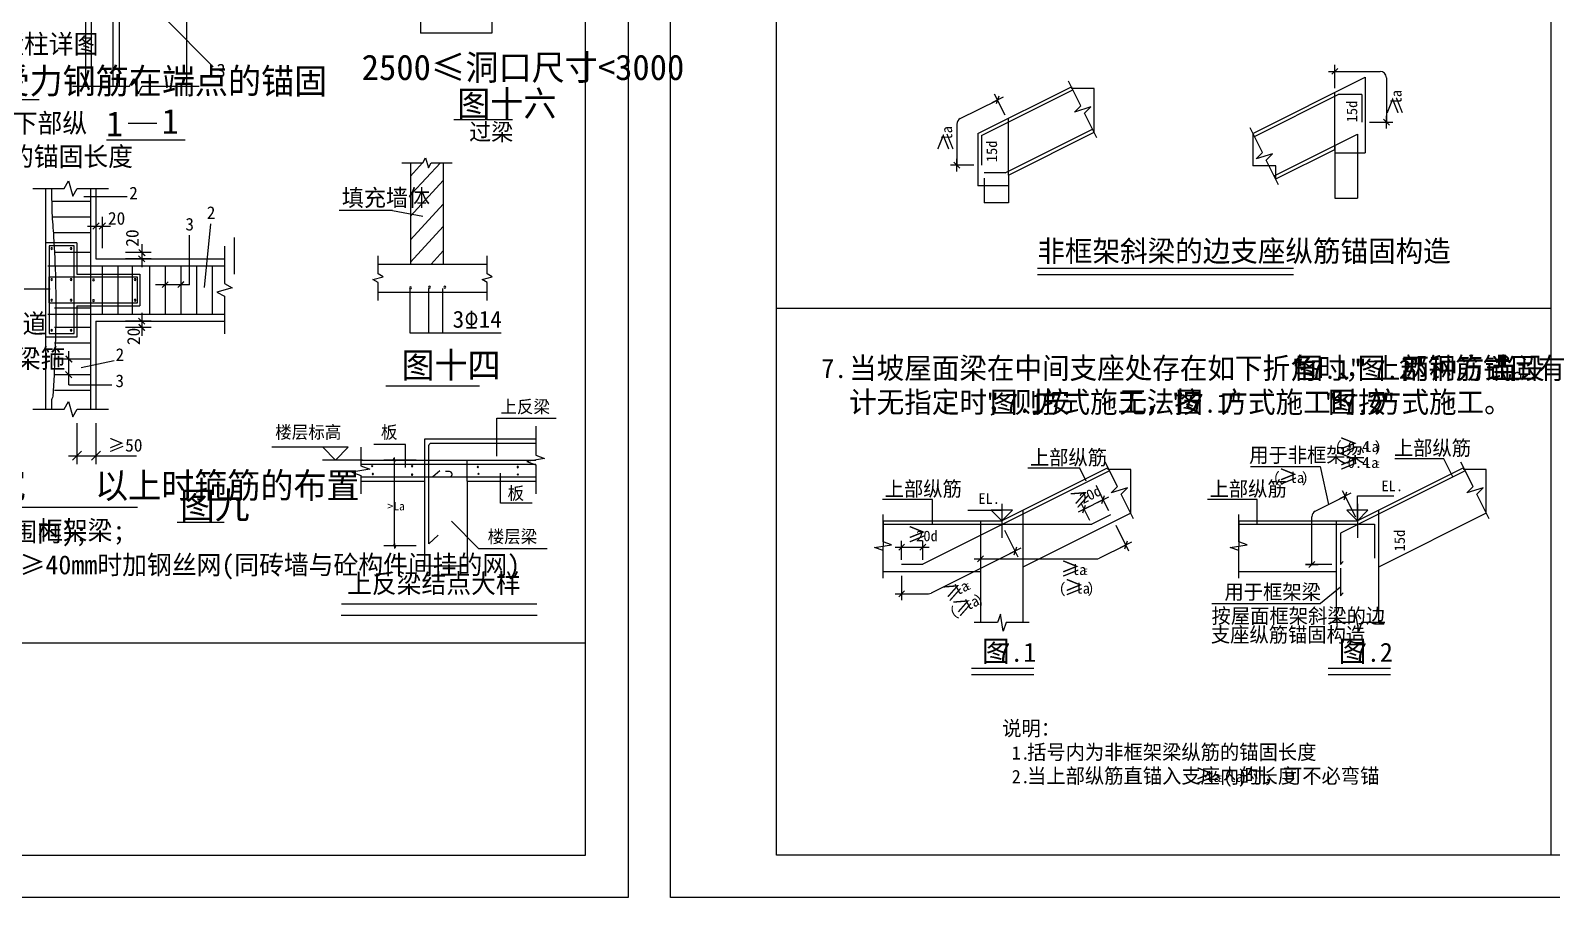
# Model space of a CAD drawing. Header units: metres. Extents: x 353221 to 519218, y 576917 to 745385.
# Drawn here: x 415635 to 451514, y 576917 to 597370 of the extents above; entities that cross this region are included whole.
import ezdxf

# ---------------------------------------------------------------- set-up
doc = ezdxf.new("R2010")
doc.units = ezdxf.units.M
doc.layers.add('DIM', color=3, linetype='Continuous')
doc.layers.add('PUB_TITLE', color=4, linetype='Continuous')
doc.dimstyles.get("Standard").update_dxf_attribs({"dimtxt": 2.5, "dimasz": 2.5, "dimexe": 1.25, "dimexo": 0.625, "dimtad": 1, "dimcen": 2.5, "dimazin": 3, "dimtfac": 1, "dimtmove": 0, "dimatfit": 3})

# ---------------------------------------------------------------- blocks, each defined once
blk = doc.blocks.new('_DIMX')
blk.add_line((-150, 0), (150, 0))
blk.add_lwpolyline([(-70, -70), (70, 70)])
blk = doc.blocks.new('TICK')
at = {"layer": 'DIM'}
blk.add_lwpolyline([(-70.71, -70.71), (70.71, 70.71)], dxfattribs=at)
blk = doc.blocks.new('_CLOSEDFILLED')
at = {"color": 0, "linetype": 'BYBLOCK'}
blk.add_solid([(-1, 0), (0, 0), (-1, 0)], dxfattribs=at)
blk = doc.blocks.new('*D69')
for p, q in [((440455.43, 595996.47), (440187.35, 595996.47)), ((440187.6, 596041.19), (440187.6, 595996.47)), ((440724.51, 595996.47), (440456.43, 595996.47)), ((440724.26, 594967.88), (440724.26, 595996.47))]:
    blk.add_line(p, q)
at = {"layer": 'Defpoints'}
for p in [(440187.6, 596041.19), (440724.26, 595996.47), (440724.26, 594967.88)]:
    blk.add_point(p, dxfattribs=at)
at = {"layer": 'PUB_TITLE', "xscale": 0.25, "yscale": 0.25}
blk.add_blockref('_CLOSEDFILLED', (440187.6, 595996.47), dxfattribs=at)
at = {"layer": 'PUB_TITLE', "xscale": 0.25, "yscale": 0.25, "rotation": 180}
blk.add_blockref('_CLOSEDFILLED', (440724.26, 595996.47), dxfattribs=at)
at = {"layer": 'PUB_TITLE', "insert": (440455.93, 595996.47), "char_height": 1, "attachment_point": 5}
blk.add_mtext('h', dxfattribs=at)
blk = doc.blocks.new('*D70')
for p, q in [((438134.32, 593883.92), (438134.32, 593303.56)), ((438704.32, 593883.92), (438704.32, 593303.56)), ((438417.82, 593303.56), (438134.07, 593303.56)), ((438704.57, 593303.56), (438420.82, 593303.56))]:
    blk.add_line(p, q)
at = {"layer": 'Defpoints'}
for p in [(438134.32, 593883.92), (438704.32, 593883.92), (438704.32, 593303.56)]:
    blk.add_point(p, dxfattribs=at)
at = {"layer": 'PUB_TITLE', "xscale": 0.25, "yscale": 0.25}
blk.add_blockref('_CLOSEDFILLED', (438134.32, 593303.56), dxfattribs=at)
at = {"layer": 'PUB_TITLE', "xscale": 0.25, "yscale": 0.25, "rotation": 180}
blk.add_blockref('_CLOSEDFILLED', (438704.32, 593303.56), dxfattribs=at)
at = {"layer": 'PUB_TITLE', "insert": (438419.32, 593303.56), "char_height": 1, "attachment_point": 5}
blk.add_mtext('12d', dxfattribs=at)
blk = doc.blocks.new('*D71')
for p, q in [((444469.55, 594939.55), (444469.55, 594179.29)), ((444737.38, 594179.29), (444469.3, 594179.29)), ((445006.46, 594179.29), (444738.38, 594179.29)), ((445006.21, 593866.24), (445006.21, 594179.29))]:
    blk.add_line(p, q)
at = {"layer": 'Defpoints'}
for p in [(444469.55, 594939.55), (445006.21, 594179.29), (445006.21, 593866.24)]:
    blk.add_point(p, dxfattribs=at)
at = {"layer": 'PUB_TITLE', "xscale": 0.25, "yscale": 0.25}
blk.add_blockref('_CLOSEDFILLED', (444469.55, 594179.29), dxfattribs=at)
at = {"layer": 'PUB_TITLE', "xscale": 0.25, "yscale": 0.25, "rotation": 180}
blk.add_blockref('_CLOSEDFILLED', (445006.21, 594179.29), dxfattribs=at)
at = {"layer": 'PUB_TITLE', "insert": (444737.88, 594179.29), "char_height": 1, "attachment_point": 5}
blk.add_mtext('h', dxfattribs=at)
blk = doc.blocks.new('*D72')
for p, q in [((446940.05, 594922.6), (446940.05, 593410.98)), ((446400.05, 594652.6), (446400.05, 593410.98)), ((446400.3, 593410.98), (446668.55, 593410.98)), ((446671.55, 593410.98), (446939.8, 593410.98))]:
    blk.add_line(p, q)
at = {"layer": 'Defpoints'}
for p in [(446940.05, 594922.6), (446400.05, 594652.6), (446400.05, 593410.98)]:
    blk.add_point(p, dxfattribs=at)
at = {"layer": 'PUB_TITLE', "xscale": 0.25, "yscale": 0.25, "rotation": 180}
blk.add_blockref('_CLOSEDFILLED', (446400.05, 593410.98), dxfattribs=at)
at = {"layer": 'PUB_TITLE', "xscale": 0.25, "yscale": 0.25}
blk.add_blockref('_CLOSEDFILLED', (446940.05, 593410.98), dxfattribs=at)
at = {"layer": 'PUB_TITLE', "insert": (446670.05, 593410.98), "char_height": 1, "attachment_point": 5}
blk.add_mtext('12d', dxfattribs=at)
blk = doc.blocks.new('*D73')
for p, q in [((449705.81, 587011.45), (449437.73, 587011.45)), ((449437.98, 587056.17), (449437.98, 587011.45)), ((449974.89, 587011.45), (449706.81, 587011.45)), ((449974.64, 585982.86), (449974.64, 587011.45))]:
    blk.add_line(p, q)
at = {"layer": 'Defpoints'}
for p in [(449437.98, 587056.17), (449974.64, 587011.45), (449974.64, 585982.86)]:
    blk.add_point(p, dxfattribs=at)
at = {"layer": 'PUB_TITLE', "xscale": 0.25, "yscale": 0.25}
blk.add_blockref('_CLOSEDFILLED', (449437.98, 587011.45), dxfattribs=at)
at = {"layer": 'PUB_TITLE', "xscale": 0.25, "yscale": 0.25, "rotation": 180}
blk.add_blockref('_CLOSEDFILLED', (449974.64, 587011.45), dxfattribs=at)
at = {"layer": 'PUB_TITLE', "insert": (449706.31, 587011.45), "char_height": 1, "attachment_point": 5}
blk.add_mtext('h', dxfattribs=at)
blk = doc.blocks.new('*D75')
for p, q in [((441318, 587011.45), (441049.92, 587011.45)), ((441050.17, 587056.17), (441050.17, 587011.45)), ((441587.08, 587011.45), (441319, 587011.45)), ((441586.83, 585982.86), (441586.83, 587011.45))]:
    blk.add_line(p, q)
at = {"layer": 'Defpoints'}
for p in [(441050.17, 587056.17), (441586.83, 587011.45), (441586.83, 585982.86)]:
    blk.add_point(p, dxfattribs=at)
at = {"layer": 'PUB_TITLE', "xscale": 0.25, "yscale": 0.25}
blk.add_blockref('_CLOSEDFILLED', (441050.17, 587011.45), dxfattribs=at)
at = {"layer": 'PUB_TITLE', "xscale": 0.25, "yscale": 0.25, "rotation": 180}
blk.add_blockref('_CLOSEDFILLED', (441586.83, 587011.45), dxfattribs=at)
at = {"layer": 'PUB_TITLE', "insert": (441318.5, 587011.45), "char_height": 1, "attachment_point": 5}
blk.add_mtext('h', dxfattribs=at)
blk = doc.blocks.new('*D76')
for p, q in [((444133.58, 585803.97), (444133.58, 585203.97)), ((444133.33, 585203.97), (444133.08, 585203.97)), ((444133.58, 584603.97), (444133.58, 585203.97)), ((444133.58, 585203.97), (444133.58, 585203.97)), ((444133.83, 585203.97), (444134.08, 585203.97))]:
    blk.add_line(p, q)
at = {"layer": 'Defpoints'}
for p in [(444133.58, 585803.97), (444133.58, 585203.97), (444133.58, 584603.97)]:
    blk.add_point(p, dxfattribs=at)
at = {"layer": 'PUB_TITLE', "xscale": 0.25, "yscale": 0.25}
blk.add_blockref('_CLOSEDFILLED', (444133.58, 585203.97), dxfattribs=at)
at = {"layer": 'PUB_TITLE', "xscale": 0.25, "yscale": 0.25, "rotation": 180}
blk.add_blockref('_CLOSEDFILLED', (444133.58, 585203.97), dxfattribs=at)
at = {"layer": 'PUB_TITLE', "insert": (444133.58, 585205.095), "char_height": 1, "attachment_point": 5}
blk.add_mtext('h', dxfattribs=at)
blk = doc.blocks.new('*D78')
for p, q in [((435745.77, 585803.97), (435745.77, 585203.97)), ((435745.52, 585203.97), (435745.27, 585203.97)), ((435745.77, 584603.97), (435745.77, 585203.97)), ((435745.77, 585203.97), (435745.77, 585203.97)), ((435746.02, 585203.97), (435746.27, 585203.97))]:
    blk.add_line(p, q)
at = {"layer": 'Defpoints'}
for p in [(435745.77, 585803.97), (435745.77, 585203.97), (435745.77, 584603.97)]:
    blk.add_point(p, dxfattribs=at)
at = {"layer": 'PUB_TITLE', "xscale": 0.25, "yscale": 0.25}
blk.add_blockref('_CLOSEDFILLED', (435745.77, 585203.97), dxfattribs=at)
at = {"layer": 'PUB_TITLE', "xscale": 0.25, "yscale": 0.25, "rotation": 180}
blk.add_blockref('_CLOSEDFILLED', (435745.77, 585203.97), dxfattribs=at)
at = {"layer": 'PUB_TITLE', "insert": (435745.77, 585205.095), "char_height": 1, "attachment_point": 5}
blk.add_mtext('h', dxfattribs=at)
blk = doc.blocks.new('*D134')
for p, q in [((424838.12, 597974.76), (424838.12, 597305.77)), ((426515.03, 598058.26), (426515.03, 597305.77)), ((425675.575, 597305.77), (424837.87, 597305.77)), ((426515.28, 597305.77), (425677.575, 597305.77))]:
    blk.add_line(p, q)
at = {"layer": 'Defpoints'}
for p in [(424838.12, 597974.76), (426515.03, 598058.26), (426515.03, 597305.77)]:
    blk.add_point(p, dxfattribs=at)
at = {"layer": 'PUB_TITLE', "xscale": 0.25, "yscale": 0.25}
blk.add_blockref('_CLOSEDFILLED', (424838.12, 597305.77), dxfattribs=at)
at = {"layer": 'PUB_TITLE', "xscale": 0.25, "yscale": 0.25, "rotation": 180}
blk.add_blockref('_CLOSEDFILLED', (426515.03, 597305.77), dxfattribs=at)
at = {"layer": 'PUB_TITLE', "insert": (425676.575, 597305.77), "char_height": 1, "attachment_point": 5}
blk.add_mtext('墙宽', dxfattribs=at)
blk = doc.blocks.new('*D136')
for p, q in [((420448.39, 592485.84), (420448.14, 592485.84)), ((420448.64, 591619.76), (420448.64, 592485.84)), ((420448.64, 591982.76), (420448.64, 592485.84)), ((420448.64, 592485.84), (420448.64, 592485.84)), ((420448.89, 592485.84), (420449.14, 592485.84))]:
    blk.add_line(p, q)
at = {"layer": 'Defpoints'}
for p in [(420448.64, 592485.84), (420448.64, 591982.76), (420448.64, 591619.76)]:
    blk.add_point(p, dxfattribs=at)
at = {"layer": 'PUB_TITLE', "xscale": 0.25, "yscale": 0.25}
blk.add_blockref('_CLOSEDFILLED', (420448.64, 592485.84), dxfattribs=at)
at = {"layer": 'PUB_TITLE', "xscale": 0.25, "yscale": 0.25, "rotation": 180}
blk.add_blockref('_CLOSEDFILLED', (420448.64, 592485.84), dxfattribs=at)
at = {"layer": 'PUB_TITLE', "insert": (420448.64, 592486.965), "char_height": 1, "attachment_point": 5}
blk.add_mtext('≥50', dxfattribs=at)

msp = doc.modelspace()

# ---------------------------------------------------------------- linework, layer by layer
at = {"layer": 'PUB_TITLE'}
for p, q in [((451500.51, 577916.65), (451500.51, 617916.65)), ((416930.97, 603233.76), (416930.97, 596057.71)), ((417725.56, 603233.76), (417725.56, 596057.71)), ((419314.74, 598991.41), (419314.74, 596057.71)), ((418810.28, 597649.04), (419946.97, 596512.35)), ((446400.05, 596004.8), (446400.05, 596554.8)), ((446400.05, 596404.8), (447470.05, 596404.8)), ((437984.32, 594939.55), (440187.6, 596041.19)), ((444469.55, 594939.55), (447120.05, 596264.8)), ((447120.05, 596264.8), (447120.05, 594484.8)), ((447620.05, 596254.8), (447620.05, 595204.8)), ((437567.24, 595290.03), (438444.94, 595728.87)), ((438623.82, 595371.1), (438377.85, 595863.04)), ((446400.05, 594563.16), (446400.05, 595904.8)), ((438704.32, 593957.91), (438704.32, 595299.55)), ((437484.32, 595155.86), (437484.32, 594190.11)), ((437984.32, 594939.55), (437984.32, 593704.55)), ((438704.32, 593957.91), (440724.26, 594967.88)), ((447220.05, 595204.8), (447770.05, 595204.8)), ((445006.21, 593866.24), (446400.05, 594563.16)), ((446400.05, 594563.16), (446400.05, 594484.8)), ((424886.72, 594244.4), (424598.1, 593932.91)), ((425304.52, 594244.4), (424634.16, 593520.9)), ((437884.32, 594190.11), (437334.32, 594190.11)), ((446400.05, 594484.8), (447120.05, 594484.8)), ((425372.6, 593827.24), (424598.1, 592991.34)), ((438704.32, 593957.91), (438704.32, 593704.55)), ((415990.49, 593640.15), (415990.49, 592362.26)), ((416896.39, 593449.7), (417914.8, 593449.7)), ((417178.49, 593640.15), (417178.49, 591982.76)), ((438704.32, 593704.55), (437984.32, 593704.55)), ((424174.47, 593120.42), (422916.39, 593120.42)), ((424174.47, 593120.42), (424888.76, 592989.89)), ((425372.6, 593269.3), (424598.1, 592433.4)), ((416980.49, 592755.95), (417524.99, 592755.95)), ((417248.49, 592825.95), (417108.48, 592685.94)), ((417178.49, 592976.41), (417178.49, 592236.1)), ((417396.99, 592825.95), (417256.98, 592685.94)), ((417326.99, 592976.41), (417326.99, 592236.1)), ((419744.85, 591307.55), (419891.35, 592811.06)), ((425372.6, 592743.67), (424598.1, 591907.76)), ((415990.49, 592362.26), (415990.49, 590134.76)), ((416732.99, 592362.26), (415990.49, 592362.26)), ((416732.99, 592362.26), (416732.99, 591619.76)), ((419386.31, 591372.7), (419386.31, 592537.9)), ((418480.2, 592131.26), (417877.62, 592131.26)), ((418329.74, 592061.26), (418189.74, 592201.26)), ((418259.74, 592329.26), (418259.74, 591784.76)), ((425372.6, 592168.23), (425084.04, 591856.78)), ((417178.49, 591982.76), (420212.5, 591982.76)), ((418480.2, 591982.76), (417877.62, 591982.76)), ((416732.99, 591619.76), (418217.99, 591619.76)), ((418217.99, 591619.76), (418217.99, 590877.26)), ((419386.31, 591372.7), (418587.8, 591372.7)), ((418881.99, 591442.71), (418741.98, 591302.7)), ((419253.24, 591442.71), (419113.23, 591302.7)), ((424583.65, 591283.08), (424583.65, 590239.88)), ((425028.2, 591283.08), (425028.2, 590239.88)), ((425358.15, 591283.08), (425358.15, 590239.88)), ((415484.38, 591276.69), (416104.1, 591276.69)), ((416732.99, 590877.26), (418217.99, 590877.26)), ((416732.99, 590877.26), (416732.99, 590134.76)), ((418259.74, 590712.26), (418259.74, 590167.76)), ((451500.51, 590809.75), (433230.4, 590809.75)), ((417178.49, 590514.26), (417178.49, 588437.66)), ((417178.49, 590514.26), (420212.5, 590514.26)), ((418480.2, 590514.26), (417877.62, 590514.26)), ((418480.2, 590365.76), (417877.62, 590365.76)), ((418329.74, 590295.76), (418189.74, 590435.76)), ((424583.65, 590239.88), (426738.79, 590239.88)), ((415990.49, 590134.76), (415990.49, 588437.66)), ((416732.99, 590134.76), (415990.49, 590134.76)), ((416609.34, 589545.01), (416469.33, 589685.01)), ((416539.34, 589012.82), (416539.34, 589804.28)), ((416834.09, 589417.84), (417606.85, 589584.44)), ((416609.34, 589173.76), (416469.33, 589313.76)), ((416539.34, 589012.82), (417557.74, 589012.82)), ((416732.99, 588103.89), (416732.99, 587140.23)), ((417178.49, 588103.89), (417178.49, 587140.23)), ((426633.87, 587325.43), (426633.87, 588222.61)), ((426633.87, 588222.61), (428036.91, 588222.61)), ((424934.47, 587236.98), (424934.47, 587736.98)), ((424934.47, 587736.98), (427552.75, 587736.98)), ((416534.99, 587338.23), (417376.49, 587338.23)), ((416802.99, 587408.24), (416662.98, 587268.23)), ((417376.49, 587338.23), (418134.16, 587338.23)), ((423132.08, 587536.98), (421332.08, 587536.98)), ((422832.08, 587236.98), (422532.08, 587536.98)), ((422832.08, 587236.98), (423132.08, 587536.98)), ((424483.35, 587602.24), (423732.43, 587602.24)), ((424483.35, 587061.27), (424483.35, 587602.24)), ((423464.72, 587236.98), (422524.84, 587236.98)), ((424734.47, 587236.98), (423972.23, 587236.98)), ((424222.23, 585212.11), (424222.23, 587236.78)), ((424934.47, 586736.98), (424934.47, 587236.98)), ((424934.47, 587236.98), (425934.47, 587236.98)), ((425934.47, 586736.98), (425934.47, 587236.98)), ((441050.17, 587056.17), (438545.77, 585803.97)), ((440385.1, 587044.03), (439158.84, 587044.03)), ((440536.95, 586740.35), (440385.1, 587044.03)), ((444408.83, 587085.7), (446055.02, 587085.7)), ((446055.02, 587085.7), (446250.94, 586189.38)), ((449437.98, 587056.17), (446933.58, 585803.97)), ((448970.84, 587268.21), (447817.15, 587268.21)), ((449184.86, 586840.17), (448970.84, 587268.21)), ((426719.83, 586216.89), (426719.83, 586926.34)), ((436908.31, 586303.97), (435734.92, 586303.97)), ((436908.31, 585723.97), (436908.31, 586303.97)), ((440487.68, 586081.75), (440934.89, 586305.35)), ((441069.06, 586037.02), (440867.81, 586439.52)), ((444570.58, 586303.97), (443397.2, 586303.97)), ((444570.58, 585723.97), (444570.58, 586303.97)), ((445941.25, 586034.53), (446642.89, 586385.35)), ((446575.81, 586519.52), (446888.86, 585893.42)), ((446933.58, 586388.86), (447790.65, 586388.86)), ((446933.58, 585803.97), (446933.58, 586388.86)), ((427470.75, 586216.89), (426719.83, 586216.89)), ((437745.77, 586053.97), (438545.77, 586053.97)), ((438295.77, 586053.97), (438545.77, 585803.97)), ((438795.77, 586053.97), (438295.77, 586053.97)), ((438545.77, 586203.97), (438545.77, 585403.97)), ((438545.77, 585803.97), (438795.77, 586053.97)), ((439045.77, 586053.97), (439045.77, 584712.33)), ((441586.83, 585982.86), (439045.77, 584712.33)), ((440621.84, 585813.42), (440420.6, 586215.91)), ((445858.33, 584775.27), (445858.33, 585900.37)), ((447183.58, 586053.97), (446683.58, 586053.97)), ((446683.58, 586053.97), (446933.58, 585803.97)), ((446933.58, 586203.97), (446933.58, 585403.97)), ((446933.58, 585803.97), (447183.58, 586053.97)), ((447433.58, 586053.97), (447433.58, 584712.33)), ((449974.64, 585982.86), (447433.58, 584712.33)), ((425565.67, 585792.35), (426206.43, 585152.05)), ((435745.77, 585803.97), (438545.77, 585803.97)), ((438045.77, 585803.97), (438045.77, 584603.97)), ((438612.86, 585580.37), (438925.91, 584954.27)), ((441239, 585697.14), (441538.63, 585097.88)), ((444133.58, 585803.97), (446933.58, 585803.97)), ((446433.58, 585803.97), (446433.58, 584603.97)), ((424734.47, 585211.91), (423972.23, 585211.91)), ((436184.66, 584883.97), (436184.66, 585333.97)), ((436184.66, 585183.97), (436684.66, 585183.97)), ((436684.66, 584883.97), (436684.66, 585333.97)), ((441471.55, 585232.04), (440847.09, 584919.81)), ((426206.43, 585152.05), (427825.82, 585152.05)), ((438858.82, 585088.43), (436881.58, 584099.81)), ((438045.77, 585100.75), (438045.77, 584794.04)), ((438045.77, 584903.97), (440780.01, 584903.97)), ((435745.77, 584603.97), (438045.77, 584603.97)), ((436184.66, 584503.97), (436184.66, 583933.97)), ((438045.77, 584603.97), (438045.77, 583403.97)), ((439045.77, 584712.33), (439045.77, 583403.97)), ((444133.58, 584603.97), (446433.58, 584603.97)), ((446333.58, 584775.27), (445708.33, 584775.27)), ((446433.58, 584603.97), (446433.58, 583403.97)), ((447433.58, 584712.33), (447433.58, 583403.97)), ((446533.58, 584237.63), (446065.01, 583855.7)), ((436184.66, 584083.97), (436814.5, 584083.97)), ((443502.73, 583855.7), (446065.01, 583855.7)), ((422963.46, 583579.49), (427584.11, 583579.49))]:
    msp.add_line(p, q, dxfattribs=at)
for points in [[(370330.4, 576916.65), (370330.4, 618916.65), (429730.4, 618916.65), (429730.4, 576916.65)], [(430730.4, 576916.65), (430730.4, 618916.65), (490130.4, 618916.65), (490130.4, 576916.65)], [(372830.4, 577916.65), (428730.4, 577916.65), (428730.4, 617916.65), (372830.4, 617916.65)], [(433230.4, 577916.65), (433230.4, 617916.65), (489130.4, 617916.65), (489130.4, 577916.65)], [(416663.01, 590225.41), (416663.01, 592286.09), (416075.68, 592286.09), (416075.68, 590225.41), (416663.01, 590225.41)], [(428730.4, 577916.65), (428730.4, 582916.65), (410730.4, 582916.65), (410730.4, 577916.65)], [(428730.4, 577916.65), (428730.4, 582916.65), (410730.4, 582916.65), (410730.4, 577916.65)]]:
    msp.add_lwpolyline(points, close=True, dxfattribs=at)
for points in [[(417072.23, 596057.71), (417072.23, 603233.76)], [(417584.3, 596057.71), (417584.3, 603233.76)], [(416630.97, 596057.71), (417972.85, 596057.71), (418071.85, 596237.71), (418173.85, 595877.71), (418272.85, 596057.71), (419614.74, 596057.71)], [(438064.32, 594890.11), (440223.38, 595969.64)], [(440791.34, 594833.71), (440500.65, 595415.09), (440649.72, 595564.16), (440262.14, 595444.91), (440411.21, 595593.98), (440120.52, 596175.35)], [(408463.14, 595743.28), (415839.69, 595743.28)], [(444505.33, 594868), (446480.05, 595855.35)], [(447040.05, 595855.35), (446480.05, 595855.35)], [(447040.05, 595855.35), (447040.05, 595204.8)], [(425619.43, 595265.55), (427004.91, 595265.55)], [(417942.32, 595185.17), (418614.32, 595185.17)], [(438064.32, 594890.11), (438064.32, 594190.11)], [(438624.32, 594007.35), (440688.48, 595039.43)], [(445073.29, 593732.07), (444782.6, 594313.45), (444931.67, 594462.52), (444544.09, 594343.26), (444693.16, 594492.34), (444402.47, 595073.71)], [(444970.43, 593937.79), (446940.05, 594922.6)], [(417431.59, 594788.92), (419286.62, 594788.92)], [(424398.1, 594248.04), (424889.89, 594248.04), (424955.89, 594368.04), (425023.89, 594128.04), (425089.89, 594248.04), (425581.68, 594248.04)], [(424598.1, 594248.04), (424598.1, 591856.78)], [(425372.6, 594248.04), (425372.6, 591856.78)], [(415690.49, 593640.15), (416434.49, 593640.15), (416533.49, 593820.15), (416635.49, 593460.15), (416734.49, 593640.15), (417478.49, 593640.15)], [(438624.32, 594007.35), (438134.32, 594007.35)], [(417058.63, 588437.66), (417058.63, 593640.15)], [(417058.63, 593335.76), (416138.04, 593335.76)], [(417058.63, 592964.51), (416147.83, 592964.51)], [(417058.63, 592593.26), (416201.01, 592593.26)], [(417058.63, 592131.26), (416201.01, 592131.26)], [(420212.5, 592282.76), (420212.5, 591398.51), (420392.5, 591299.51), (420032.5, 591197.51), (420212.5, 591098.51), (420212.5, 590214.26)], [(423835.15, 590998.32), (423835.15, 591427.69), (423715.15, 591493.69), (423955.15, 591561.69), (423835.15, 591627.69), (423835.15, 592057.05)], [(426407.35, 590998.32), (426407.35, 591427.69), (426287.35, 591493.69), (426527.35, 591561.69), (426407.35, 591627.69), (426407.35, 592057.05)], [(416045.3, 591817.76), (420212.5, 591817.76)], [(417326.99, 591817.76), (417326.99, 590679.26)], [(417698.24, 591817.76), (417698.24, 590679.26)], [(418037.47, 591817.76), (418037.47, 590679.26)], [(418440.74, 591817.76), (418440.74, 590679.26)], [(418811.99, 591817.76), (418811.99, 590679.26)], [(419183.24, 591817.76), (419183.24, 590679.26)], [(419554.49, 591817.76), (419554.49, 590679.26)], [(419925.74, 591817.76), (419925.74, 590679.26)], [(423835.15, 591856.78), (426407.35, 591856.78)], [(439385.68, 591766.29), (445428.55, 591766.29)], [(416076.02, 590946.14), (416076.02, 591559.94), (418154.31, 591559.94), (418154.31, 590938.85), (416076.02, 590938.85)], [(418882.96, 591443.29), (418742.95, 591303.28)], [(419254.31, 591444.59), (419114.31, 591304.58)], [(439385.68, 591616.29), (445428.55, 591616.29)], [(423835.15, 591198.32), (426401.42, 591198.32)], [(416045.3, 590679.26), (420212.5, 590679.26)], [(417058.63, 590821.43), (416201.01, 590821.43)], [(417058.63, 590365.76), (416201.01, 590365.76)], [(417058.63, 589994.51), (416201.01, 589994.51)], [(417058.63, 589615.01), (416201.01, 589615.01)], [(417058.63, 589243.76), (416201.01, 589243.76)], [(417058.63, 588880.76), (416201.01, 588880.76)], [(424015.04, 588989.39), (426223.64, 588989.39)], [(415690.49, 588437.66), (416434.49, 588437.66), (416533.49, 588617.66), (416635.49, 588257.66), (416734.49, 588437.66), (417478.49, 588437.66)], [(427552.75, 588036.98), (427552.75, 587349.48), (427762.75, 587273.05), (427342.75, 587198.99), (427552.75, 587124.48), (427552.75, 586436.98)], [(423428.63, 587536.98), (423428.63, 587099.48), (423638.63, 587023.05), (423218.63, 586948.99), (423428.63, 586874.48), (423428.63, 586436.98)], [(423428.63, 587236.98), (424934.47, 587236.98)], [(423428.63, 587136.98), (427552.75, 587136.98)], [(425293.85, 586979.6), (425123.84, 586836.98), (427552.75, 586836.98)], [(425934.47, 587236.98), (427552.75, 587236.98)], [(441085.95, 586984.62), (436684.66, 584783.97)], [(441653.91, 585848.7), (441363.22, 586430.07), (441512.29, 586579.15), (441124.71, 586459.89), (441273.78, 586608.96), (440983.09, 587190.34)], [(449473.76, 586984.62), (446533.58, 585514.53)], [(450041.72, 585848.7), (449751.03, 586430.07), (449900.1, 586579.15), (449512.51, 586459.89), (449661.59, 586608.96), (449370.9, 587190.34)], [(423428.63, 586736.98), (424934.47, 586736.98)], [(424934.47, 584736.98), (424934.47, 586736.98)], [(425934.47, 586736.98), (427552.75, 586736.98)], [(425934.47, 586736.98), (425934.47, 584736.98)], [(409928.2, 586123.35), (418164.61, 586123.35)], [(435745.77, 584453.97), (435745.77, 585103.97), (435545.77, 585170.64), (435945.77, 585237.31), (435745.77, 585303.97), (435745.77, 585953.97)], [(441113.78, 585947.58), (440666.56, 585723.97)], [(444133.58, 584453.97), (444133.58, 585103.97), (443933.58, 585170.64), (444333.58, 585237.31), (444133.58, 585303.97), (444133.58, 585953.97)], [(419093.29, 585771.19), (420208.62, 585771.19)], [(435745.77, 585723.97), (440666.56, 585723.97)], [(444133.58, 585723.97), (447333.58, 585723.97)], [(447333.58, 585723.97), (447333.58, 584923.97)], [(446533.58, 585514.53), (446533.58, 584775.27)], [(446599.75, 584841.44), (446533.58, 584775.27)], [(425934.47, 584736.98), (424934.47, 584736.98)], [(436184.66, 584783.97), (436684.66, 584783.97)], [(446533.58, 584686.3), (446533.58, 584036.01)], [(422971.13, 583847.55), (427578.65, 583847.55)], [(446599.75, 584102.18), (446533.58, 584036.01)], [(439195.77, 583403.97), (438645.77, 583403.97), (438579.11, 583203.97), (438512.44, 583603.97), (438445.77, 583403.97), (437895.77, 583403.97)], [(447583.58, 583403.97), (447033.58, 583403.97), (446966.92, 583203.97), (446900.25, 583603.97), (446833.58, 583403.97), (446283.58, 583403.97)], [(437832.49, 582327.57), (439305.99, 582327.57)], [(446244.74, 582327.57), (447718.24, 582327.57)], [(437832.49, 582177.57), (439305.99, 582177.57)], [(446244.74, 582177.57), (447718.24, 582177.57)]]:
    msp.add_lwpolyline(points, dxfattribs=at)
for points in [[(416133.87, 593640.15), (416143.14, 593064.92, 0.01), (416182.35, 592508.17), (416208.81, 592000.71), (416214.48, 591883.34, -0.01), (416234.81, 590777.02, -0.01), (416198.41, 589367.15), (416192.05, 589237.61), (416166.28, 588742.32, 0.08), (416130.72, 588622.08), (416128.39, 588437.66)], [(425248.88, 585466.07), (425034.47, 585263.63), (425034.47, 587576.98, -0.41), (425094.47, 587636.98), (427552.75, 587636.98)], [(423428.63, 586836.98), (425518.69, 586836.98, 0.41), (425578.69, 586896.98), (425578.69, 586906.4, 0.41), (425518.69, 586966.4), (425428.05, 586966.4)]]:
    msp.add_lwpolyline(points, format="xyb", dxfattribs=at)
for points in [[(416116.69, 592224.06, 1), (416157.11, 592224.06, 1)], [(416575.27, 592224.06, 1), (416615.69, 592224.06, 1)], [(416116.69, 591493.5, 1), (416157.11, 591493.5, 1)], [(416575.27, 591493.5, 1), (416615.69, 591493.5, 1)], [(417102.16, 591485.93, 1), (417142.59, 591485.93, 1)], [(418083.24, 591493.5, 1), (418123.67, 591493.5, 1)], [(424577.73, 591299.9, 1), (424623.23, 591299.9, 1)], [(425022.96, 591316.73, 1), (425068.46, 591316.73, 1)], [(425385.91, 591316.73, 1), (425431.41, 591316.73, 1)], [(416116.69, 591005.3, 1), (416157.11, 591005.3, 1)], [(416575.27, 591005.3, 1), (416615.69, 591005.3, 1)], [(417102.16, 590997.74, 1), (417142.59, 590997.74, 1)], [(418083.24, 591005.3, 1), (418123.67, 591005.3, 1)], [(416116.69, 590296.29, 1), (416157.11, 590296.29, 1)], [(416575.27, 590296.29, 1), (416615.69, 590296.29, 1)], [(423680.17, 587092.77, 1), (423710.17, 587092.77, 1)], [(424621.47, 587092.77, 1), (424651.47, 587092.77, 1)], [(426173.37, 587070.65, 1), (426203.37, 587070.65, 1)], [(427114.67, 587070.65, 1), (427144.67, 587070.65, 1)], [(423696.11, 586907.32, 1), (423726.11, 586907.32, 1)], [(424622.31, 586892.23, 1), (424652.31, 586892.23, 1)], [(426189.32, 586910.81, 1), (426219.32, 586910.81, 1)], [(427115.52, 586895.72, 1), (427145.52, 586895.72, 1)]]:
    msp.add_lwpolyline(points, format="xyb", close=True, dxfattribs=at)
for centre, start, end in [((447470.05, 596254.8), 0, 90), ((437634.32, 595155.86), 116.57, 180), ((446008.33, 585900.37), 116.57, 180), ((440780.01, 585053.97), 270, 296.57), ((436814.5, 584233.97), 270, 296.57)]:
    msp.add_arc(centre, 150, start, end, dxfattribs=at)

# ---------------------------------------------------------------- block references
for p in [(446400.05, 596404.8), (436184.66, 585183.97), (436684.66, 585183.97), (438045.77, 584903.97), (445858.33, 584775.27), (436184.66, 584083.97)]:
    msp.add_blockref('_DIMX', p, dxfattribs=at)
for p, rotation in [((438444.94, 595728.87), 206.57), ((447620.05, 595204.8), 90), ((437484.32, 594190.11), 90), ((440934.89, 586305.35), 26.57), ((446642.89, 586385.35), 206.57), ((440487.68, 586081.75), 26.57), ((438858.82, 585088.43), 206.57), ((441471.55, 585232.04), 206.57)]:
    msp.add_blockref('_DIMX', p, dxfattribs=dict(at, rotation=rotation))
for name, p, xscale, yscale, zscale, rotation in [('TICK', (417178.56, 592756.76), 1.05, 1.05, 1.05, 180), ('TICK', (417329.25, 592757.71), 1.05, 1.05, 1.05, 180), ('TICK', (418259.08, 591982.74), 1.05, 1.05, 1.05, 90), ('TICK', (418264.8, 592130.54), 1.05, 1.05, 1.05, 90), ('TICK', (418258.16, 590512.37), 1.05, 1.05, 1.05, 90), ('TICK', (418262.71, 590364.79), 1.05, 1.05, 1.05, 90), ('TICK', (416542.9, 589617.91), 1.05, 1.05, 1.05, 90), ('TICK', (416534.21, 589248.76), 1.05, 1.05, 1.05, 90), ('TICK', (416732.99, 587338.23), 1.5, 1.5, 1.5, 180), ('TICK', (417178.49, 587338.23), 1.5, 1.5, 1.5, 180), ('_DIMX', (424222.23, 587236.98), 0.4, 0.4, 0.4, 90), ('_DIMX', (424222.23, 585211.91), 0.4, 0.4, 0.4, 270)]:
    msp.add_blockref(name, p, dxfattribs=dict(at, xscale=xscale, yscale=yscale, zscale=zscale, rotation=rotation))

# ---------------------------------------------------------------- texts
for s, height, p in [('柱箍筋见单体别墅柱详图', 450, (410804.32, 596824.43)), ('2500≤洞口尺寸<3000', 600, (423448.32, 596199.42)), ('中间层框架梁纵向受力钢筋在端点的锚固', 600, (408595.44, 595877.46)), ('3', 317.84, (420023.89, 596267.67)), ('图十六', 600, (425701.84, 595345.61)), ('下部纵', 450, (415217.95, 594959.28)), ('1', 588, (417420.12, 594875.09)), ('1', 588, (418731.96, 594933.17)), ('过梁', 400, (425982.93, 594777.02)), ('向钢筋伸入节点的锚固长度', 450, (411033.35, 594171.43)), ('2', 297, (417966.44, 593386.21)), ('填充墙体', 400, (422982.28, 593223.23)), ('20', 300, (417463.88, 592787.69)), ('2', 297, (419795.6, 592924.44)), ('3', 297, (419290.56, 592651.28)), ('非框架斜梁的边支座纵筋锚固构造', 500, (439385.68, 591916.29)), ('梁端设加强箍二道', 450, (411351.61, 590230.44)), ('3%%13114', 400, (425593.87, 590357.66)), ('间距   ,直径同梁箍', 450, (411139.19, 589407.6)), ('2', 297, (417644.84, 589575.64)), ('图十四', 600, (424385.62, 589174.83)), ('7.', 450, (434288.78, 589171.2)), ('当坡屋面梁在中间支座处存在如下折角时，上部钢筋锚固有', 500, (434945.77, 589153.79)), ('"', 450, (445381.33, 589153.79)), ('图', 500, (445470.51, 589153.79)), ('7.1"', 450, (445827.68, 589153.79)), ('"', 450, (446851.12, 589153.79)), ('图', 500, (446940.3, 589153.79)), ('7.2"', 450, (447297.47, 589153.79)), ('两种方式。', 500, (447980.14, 589153.79)), ('当设', 500, (450051.12, 589153.79)), ('3', 297, (417640.35, 588956.95)), ('、', 500, (446491.45, 589153.79)), ('计无指定时，则按', 500, (434945.77, 588353.79)), ('"', 450, (438176.92, 588353.79)), ('图', 500, (438266.1, 588353.79)), ('7.1"', 450, (438623.27, 588353.79)), ('方式施工，', 500, (439326.61, 588353.79)), ('无法按', 500, (441318.07, 588353.79)), ('"', 450, (442553.88, 588353.79)), ('图', 500, (442643.06, 588353.79)), ('7.1"', 450, (443000.24, 588353.79)), ('方式施工时按', 500, (443703.58, 588353.79)), ('"', 450, (446155.11, 588353.79)), ('图', 500, (446244.3, 588353.79)), ('7.2"', 450, (446601.47, 588353.79)), ('方式施工。', 500, (447322.82, 588353.79)), ('上反梁', 300, (426721.04, 588345.69)), ('楼层标高', 300, (421408.89, 587745.19)), ('板', 300, (423901.96, 587743.64)), ('≥50', 300, (417461.75, 587436.43)), ('(', 250, (446404.26, 587427.93)), ('≥', 350, (446486.43, 587399.31)), (')', 250, (447330.28, 587427.93)), ('上部纵筋', 350, (447793.86, 587347.33)), ('上部纵筋', 350, (439208.12, 587123.15)), ('用于非框架梁', 350, (444380.83, 587180.78)), ('≥', 350, (446489.15, 587020.72)), ('0.4', 250, (446704.5, 587426.27)), ('la', 250, (447099.32, 587428.4)), ('梁宽大于柱肢宽    以上时箍筋的布置', 600, (410067.18, 586337.08)), ('(', 250, (444946.31, 586701.79)), ('≥', 350, (445065.59, 586668.38)), (')', 250, (445608.86, 586701.79)), ('0.4', 250, (446704.5, 587049.81)), ('la', 250, (447088.89, 587049.81)), ('E', 150, (447363.89, 587049.81)), ('板', 300, (426889.36, 586304.37)), ('上部纵筋', 350, (435784.2, 586383.09)), ('上部纵筋', 350, (443446.47, 586383.09)), ('la', 250, (445337.08, 586697.47)), ('EL.', 250, (447500.17, 586501.9)), ('图九', 630, (419164.71, 585855.25)), ('EL.', 250, (437992.89, 586203.01)), ('异形柱截面(虚线范围内);', 450, (410219.41, 585318.24)), ('框架梁;', 450, (415814.46, 585354.87)), ('楼层梁', 300, (426419.33, 585283.3)), ('≥', 350, (436309.74, 585305.71)), ('20d', 250, (436526.3, 585321.69)), ('梁砼厚≥40mm时加钢丝网(同砖墙与砼构件间挂的网)', 450, (413621.3, 584540.53)), ('≥', 350, (439929.16, 584496.09)), ('上反梁结点大样', 450, (423103.55, 584100.7)), ('la', 250, (440200.65, 584525.18)), ('E', 150, (440475.65, 584525.18)), ('(', 250, (439893.61, 584091.48)), ('≥', 350, (440012.89, 584058.07)), ('la', 250, (440284.38, 584087.16)), (')', 250, (440556.16, 584091.48)), ('用于框架梁', 350, (443797.99, 583952.57)), ('按屋面框架斜梁的边', 350, (443494.41, 583385.76)), ('支座纵筋锚固构造', 350, (443477.59, 582942.39)), ('图', 500, (438082.14, 582477.57)), ('7.1', 450, (438439.31, 582477.57)), ('图', 500, (446494.39, 582477.57)), ('7.2', 450, (446851.56, 582477.57)), ('说明：', 350, (438556.33, 580733.16)), ('括号内为非框架梁纵筋的锚固长度', 350, (439142.24, 580173.16)), ('1.', 315, (438780.04, 580173.16)), ('2.', 315, (438780.04, 579613.16)), ('当上部纵筋直锚入支座内的长度', 350, (439142.24, 579613.16)), ('≥', 350, (443099.19, 579613.64)), ('la', 250, (443370.68, 579642.73)), ('(', 315, (443772.33, 579613.64)), ('la', 250, (443895.82, 579642.73)), (')', 315, (444120.83, 579613.64)), ('时，可不必弯锚', 350, (444267.63, 579613.16)), ('E', 150, (443645.68, 579642.73))]:
    msp.add_text(s, height=height, dxfattribs=at).set_placement(p)
for s, height, rotation, p in [('la', 250, 90, (447974.47, 595626.32)), ('15d', 250, 90, (446929.01, 595202.19)), ('≥', 350, 90, (447998.05, 595360.48)), ('≥', 350, 90, (437398.7, 594506.65)), ('la', 250, 90, (437375.12, 594772.48)), ('15d', 250, 90, (438434.86, 594262.02)), ('20', 300, 90, (418185.29, 592269.3)), ('20', 300, 90, (418216.92, 589948.46)), ('20d', 250, 26.57, (440464.3, 586198.09)), ('≥', 350, 26.57, (440277.75, 586086.94)), ('15d', 250, 90, (448053.58, 585082.89)), ('≥', 350, 26.57, (437262.75, 583889.55)), ('la', 250, 26.57, (437492.57, 584036.99)), ('E', 150, 26.57, (437738.53, 584159.97)), ('(', 250, 26.57, (437391.33, 583503.6)), ('≥', 350, 26.57, (437507.58, 583532.82)), ('la', 250, 26.57, (437737.4, 583680.25)), (')', 250, 26.57, (437983.93, 583799.9))]:
    msp.add_text(s, height=height, rotation=rotation, dxfattribs=at).set_placement(p)
at = {"layer": 'PUB_TITLE', "insert": (424058.05, 586249.22), "char_height": 200, "attachment_point": 1}
msp.add_mtext('{\\f宋体|b0|i0|c134|p54;>La}', dxfattribs=at)

# ---------------------------------------------------------------- dimensions: what is measured, and where the dimension line sits
at = {"layer": 'PUB_TITLE'}
for base, p1, p2, text, picture, middle in [((426515.03, 597305.77), (426515.03, 598058.26), (424838.12, 597974.76), '墙宽', '*D134', (425676.575, 597305.77)), ((440724.26, 595996.47), (440724.26, 594967.88), (440187.6, 596041.19), 'h', '*D69', (440455.93, 595996.47)), ((445006.21, 594179.29), (445006.21, 593866.24), (444469.55, 594939.55), 'h', '*D71', (444737.88, 594179.29)), ((446400.05, 593410.98), (446400.05, 594652.6), (446940.05, 594922.6), '12d', '*D72', (446670.05, 593410.98)), ((438704.32, 593303.56), (438704.32, 593883.92), (438134.32, 593883.92), '12d', '*D70', (438419.32, 593303.56)), ((420448.64, 592485.84), (420448.64, 591619.76), (420448.64, 591982.76), '≥50', '*D136', (420448.64, 592486.965)), ((441586.83, 587011.45), (441586.83, 585982.86), (441050.17, 587056.17), 'h', '*D75', (441318.5, 587011.45)), ((449974.64, 587011.45), (449974.64, 585982.86), (449437.98, 587056.17), 'h', '*D73', (449706.31, 587011.45)), ((435745.77, 585203.97), (435745.77, 584603.97), (435745.77, 585803.97), 'h', '*D78', (435745.77, 585205.095)), ((444133.58, 585203.97), (444133.58, 584603.97), (444133.58, 585803.97), 'h', '*D76', (444133.58, 585205.095))]:
    dim = msp.add_linear_dim(base=base, p1=p1, p2=p2, text=text, dimstyle='Standard', dxfattribs=at)
    dim.commit()
    dim.dimension.update_dxf_attribs({"geometry": picture, "text_midpoint": middle})

doc.saveas('drawing.dxf')
